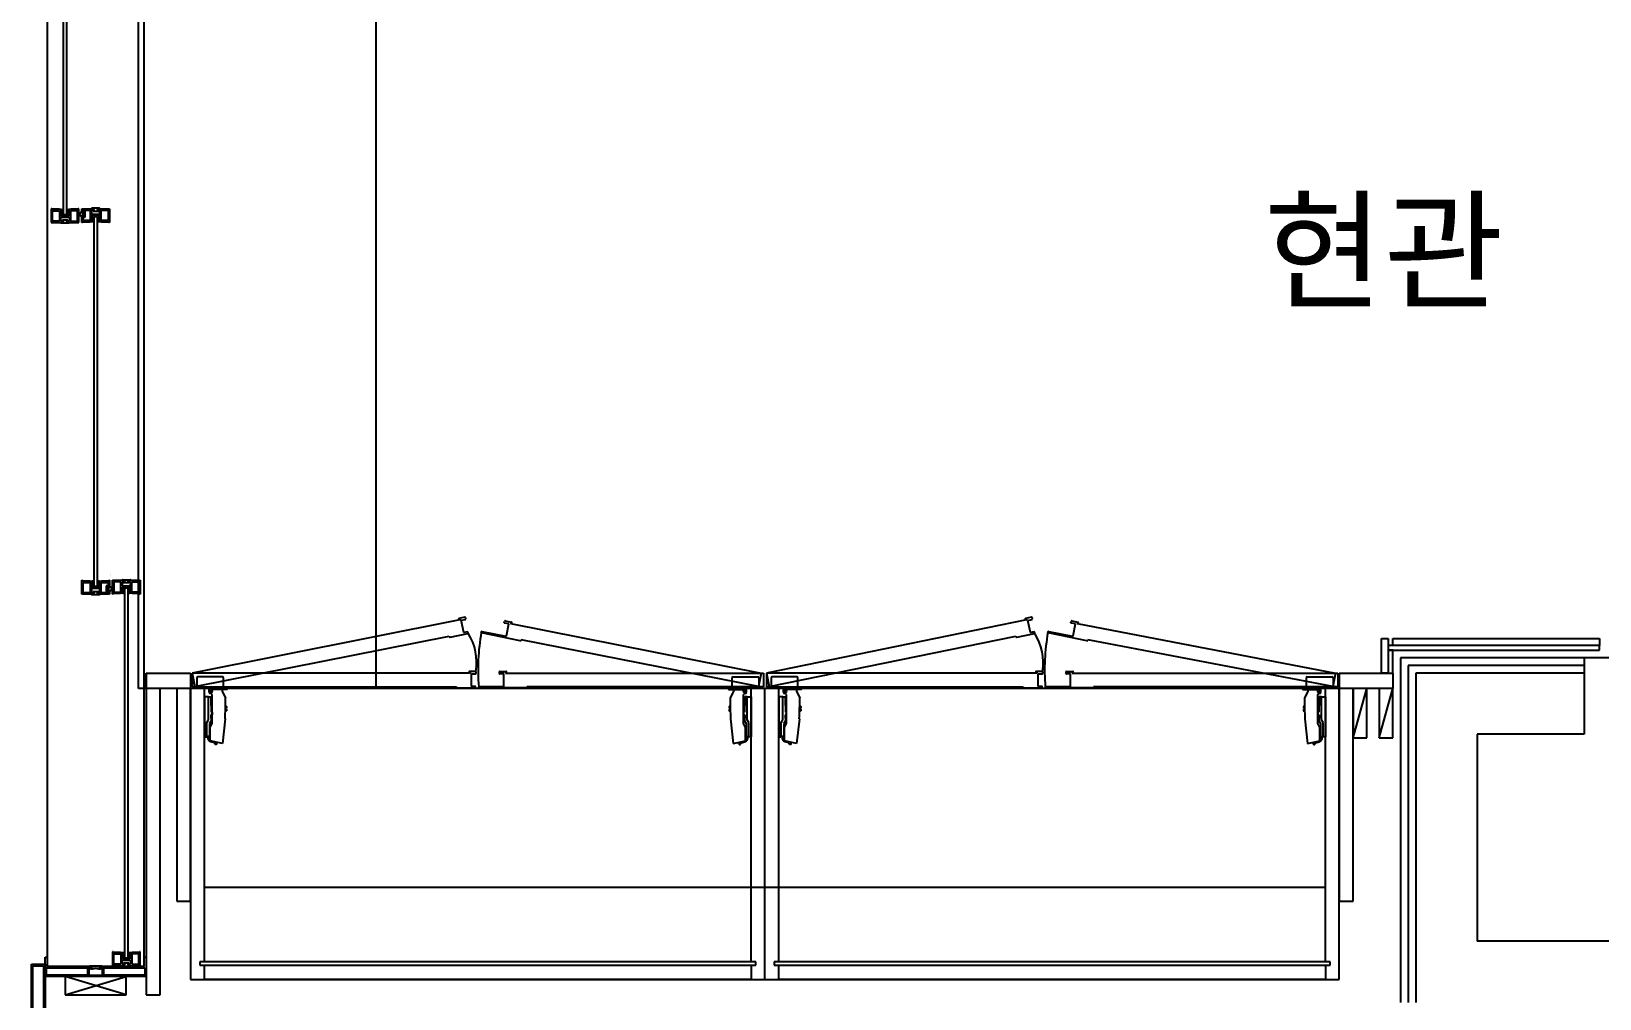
# Model space of a CAD drawing. Header units: millimetres. Extents: x -33000 to 294000, y 0 to 42408.
# Drawn here: x 55798 to 57846, y 15800 to 17062 of the extents above; entities that cross this region are included whole.
import ezdxf
from ezdxf.enums import TextEntityAlignment as Align

# ---------------------------------------------------------------- set-up
doc = ezdxf.new("R2010")
doc.units = ezdxf.units.MM
doc.header["$LTSCALE"] = 50
doc.layers.add('arch', color=8, linetype='Continuous')
doc.layers.add('실명', color=9, linetype='Continuous')
doc.styles.add('FORTELINE', font='malgun.ttf')

msp = doc.modelspace()

# ---------------------------------------------------------------- linework, layer by layer
at = {"layer": 'arch'}
for p, q in [((55938.2, 16204.6), (55938.2, 17404.6)), ((56248.2, 17404.6), (56248.2, 16204.6)), ((56357.9, 16294), (56008.2, 16224.6)), ((56364.4, 16297.4), (56356.6, 16295.8)), ((56356.8, 16294.8), (56357.7, 16295)), ((56357.7, 16295), (56357.9, 16294)), ((56359.6, 16293.4), (56365, 16294.5)), ((56362.8, 16277.7), (56359.6, 16293.4)), ((56365.4, 16295.1), (56365, 16297)), ((56415.8, 16290.4), (56416.2, 16292.3)), ((56421.6, 16288.7), (56416.2, 16289.8)), ((56416.8, 16292.7), (56425.2, 16291.1)), ((56418.5, 16273), (56421.6, 16288.7)), ((56424, 16290.3), (56423.8, 16289.3)), ((56423.8, 16289.3), (56751.2, 16224.6)), ((56425, 16290.1), (56424, 16290.3)), ((57097.9, 16294), (56758.2, 16224.6)), ((57104.4, 16297.4), (57096.5, 16295.8)), ((57096.7, 16294.8), (57097.7, 16295)), ((57097.7, 16295), (57097.9, 16294)), ((57099.6, 16293.3), (57105, 16294.4)), ((57102.8, 16277.7), (57099.6, 16293.3)), ((57105.4, 16295), (57105, 16297)), ((57155.8, 16290.3), (57156.2, 16292.3)), ((57161.6, 16288.7), (57156.2, 16289.7)), ((57156.8, 16292.7), (57165.1, 16291)), ((57158.5, 16273), (57161.6, 16288.7)), ((57163.9, 16290.2), (57163.8, 16289.3)), ((57163.8, 16289.3), (57501.2, 16224.6)), ((57164.9, 16290), (57163.9, 16290.2)), ((56011.8, 16207), (56343.9, 16272.8)), ((56343.9, 16272.8), (56344, 16272.3)), ((56345.2, 16271.5), (56368.2, 16276.3)), ((56367.8, 16278.2), (56363.4, 16277.3)), ((56368.6, 16276.9), (56368.4, 16277.8)), ((56385.7, 16277.5), (56385.9, 16278.5)), ((56436.6, 16266.8), (56386.1, 16276.9)), ((56386.5, 16278.9), (56417.9, 16272.6)), ((56437.9, 16268.1), (56437.8, 16267.6)), ((56747.7, 16207), (56437.9, 16268.1)), ((56761.8, 16207), (57083.9, 16272.8)), ((57083.9, 16272.8), (57084, 16272.3)), ((57085.2, 16271.5), (57108.2, 16276.2)), ((57107.8, 16278.2), (57103.4, 16277.3)), ((57108.6, 16276.8), (57108.4, 16277.8)), ((57125.7, 16277.5), (57125.9, 16278.5)), ((57176.6, 16266.8), (57126.1, 16276.9)), ((57126.5, 16278.9), (57157.9, 16272.6)), ((57177.9, 16268.1), (57177.8, 16267.6)), ((57497.7, 16207), (57177.9, 16268.1)), ((57561.2, 16224.6), (57561.2, 16269.6)), ((57561.2, 16269.6), (57570.2, 16269.6)), ((57570.2, 16269.6), (57570.2, 16224.6)), ((57576.2, 16260.6), (57576.2, 16269.6)), ((57576.2, 16269.6), (57846.2, 16269.6)), ((57846.2, 16269.6), (57846.2, 16260.6)), ((57846.2, 16260.6), (57570.2, 16260.6)), ((57570.2, 16260.6), (57570.2, 16254.6)), ((57576.2, 16254.6), (57570.2, 16254.6)), ((57570.2, 16254.6), (57570.2, 16224.6)), ((57570.2, 16254.6), (57846.2, 16254.6)), ((57846.2, 16260.6), (57576.2, 16260.6)), ((57576.2, 16224.6), (57576.2, 16254.6)), ((57586.2, 16244.6), (57586.2, 15794.6)), ((57826.2, 16244.6), (57586.2, 16244.6)), ((57826.2, 16244.6), (57826.2, 16144.6)), ((57936.2, 16244.6), (57826.2, 16244.6)), ((57846.2, 16254.6), (57846.2, 16260.6)), ((55948.2, 16204.6), (55948.2, 16224.6)), ((55948.2, 16224.6), (56006.2, 16224.6)), ((55948.2, 16224.6), (55948.2, 15804.6)), ((56006.2, 16224.6), (56006.2, 16204.6)), ((56371.4, 16224.6), (56008.2, 16224.6)), ((56008.2, 16224.6), (56008.2, 16206.6)), ((56008.2, 16224.6), (56011.8, 16207)), ((56378.4, 16226.6), (56370.4, 16226.6)), ((56370.4, 16225.6), (56371.4, 16225.6)), ((56371.4, 16225.6), (56371.4, 16224.6)), ((56372.9, 16207.6), (56372.9, 16223.6)), ((56372.9, 16223.6), (56378.4, 16223.6)), ((56378.9, 16224.1), (56378.9, 16226.1)), ((56409.4, 16224.1), (56409.4, 16226.1)), ((56409.9, 16226.6), (56418.4, 16226.6)), ((56415.4, 16223.6), (56409.9, 16223.6)), ((56415.4, 16207.6), (56415.4, 16223.6)), ((56418.4, 16225.6), (56417.4, 16225.6)), ((56417.4, 16225.6), (56417.4, 16224.6)), ((56417.4, 16224.6), (56754.2, 16224.6)), ((56751.2, 16224.6), (56747.7, 16207)), ((56754.2, 16224.6), (56754.2, 16206.6)), ((57111.4, 16224.6), (56758.2, 16224.6)), ((56758.2, 16224.6), (56758.2, 16206.6)), ((56758.2, 16224.6), (56761.8, 16207)), ((57118.4, 16226.6), (57110.4, 16226.6)), ((57110.4, 16225.6), (57111.4, 16225.6)), ((57111.4, 16225.6), (57111.4, 16224.6)), ((57112.9, 16207.6), (57112.9, 16223.6)), ((57112.9, 16223.6), (57118.4, 16223.6)), ((57118.9, 16224.1), (57118.9, 16226.1)), ((57149.4, 16224.1), (57149.4, 16226.1)), ((57149.9, 16226.6), (57158.4, 16226.6)), ((57155.4, 16223.6), (57149.9, 16223.6)), ((57155.4, 16207.6), (57155.4, 16223.6)), ((57158.4, 16225.6), (57157.4, 16225.6)), ((57157.4, 16225.6), (57157.4, 16224.6)), ((57157.4, 16224.6), (57504.2, 16224.6)), ((57501.2, 16224.6), (57497.7, 16207)), ((57504.2, 16224.6), (57504.2, 16206.6)), ((57506.2, 16224.6), (57576.2, 16224.6)), ((57506.2, 16224.6), (57506.2, 15926.6)), ((57570.2, 16224.6), (57561.2, 16224.6)), ((57570.2, 16224.6), (57576.2, 16224.6)), ((57576.2, 16224.6), (57576.2, 16204.6)), ((57826.2, 16234.6), (57596.2, 16234.6)), ((57596.2, 16234.6), (57596.2, 15794.6)), ((57826.2, 16224.6), (57606.2, 16224.6)), ((57606.2, 16224.6), (57606.2, 15794.6)), ((56248.2, 16204.6), (55938.2, 16204.6)), ((56006.2, 16204.6), (55948.2, 16204.6)), ((55966.2, 15804.6), (55966.2, 16204.6)), ((55988.2, 16204.6), (55988.2, 15926.6)), ((56006.2, 16204.6), (55988.2, 16204.6)), ((56006.2, 15926.6), (56006.2, 16204.6)), ((56006.2, 16204.6), (56006.2, 15824.6)), ((56756.2, 16204.6), (56006.2, 16204.6)), ((56008.2, 16206.6), (56353.4, 16206.6)), ((56024.2, 15847.6), (56024.2, 16204.6)), ((56353.4, 16206.6), (56353.4, 16206.1)), ((56354.4, 16205.1), (56377.9, 16205.1)), ((56377.9, 16207.1), (56373.4, 16207.1)), ((56378.4, 16205.6), (56378.4, 16206.6)), ((56382.4, 16205.6), (56382.4, 16206.6)), ((56382.9, 16207.1), (56414.9, 16207.1)), ((56444.4, 16205.1), (56382.9, 16205.1)), ((56445.4, 16206.6), (56445.4, 16206.1)), ((56754.2, 16206.6), (56445.4, 16206.6)), ((56738.2, 15847.6), (56738.2, 16204.6)), ((57506.2, 16204.6), (56756.2, 16204.6)), ((56756.2, 15824.6), (56756.2, 16204.6)), ((56756.2, 15824.6), (56756.2, 16204.6)), ((56758.2, 16206.6), (57093.4, 16206.6)), ((56774.2, 15847.6), (56774.2, 16204.6)), ((57093.4, 16206.6), (57093.4, 16206.1)), ((57094.4, 16205.1), (57117.9, 16205.1)), ((57117.9, 16207.1), (57113.4, 16207.1)), ((57118.4, 16205.6), (57118.4, 16206.6)), ((57122.4, 16205.6), (57122.4, 16206.6)), ((57122.9, 16207.1), (57154.9, 16207.1)), ((57184.4, 16205.1), (57122.9, 16205.1)), ((57185.4, 16206.6), (57185.4, 16206.1)), ((57504.2, 16206.6), (57185.4, 16206.6)), ((57488.2, 15847.6), (57488.2, 16204.6)), ((57576.2, 16204.6), (57506.2, 16204.6)), ((57506.2, 15824.6), (57506.2, 16204.6)), ((57524.2, 16204.6), (57506.2, 16204.6)), ((57542.4, 16204.6), (57524.2, 16204.6)), ((57524.2, 16204.6), (57524.2, 16139.9)), ((57524.2, 16139.9), (57542.4, 16204.6)), ((57524.2, 15926.6), (57524.2, 16204.6)), ((57542.4, 16139.9), (57542.4, 16204.6)), ((57576.2, 16204.6), (57556.2, 16204.6)), ((57576.2, 16204.6), (57558.1, 16204.6)), ((57558.1, 16204.6), (57558.1, 16139.9)), ((57558.1, 16139.9), (57576.2, 16204.6)), ((57576.2, 16139.9), (57576.2, 16204.6)), ((57524.2, 16139.9), (57542.4, 16139.9)), ((57558.1, 16139.9), (57576.2, 16139.9)), ((57686.2, 16144.6), (57686.2, 15874.6)), ((57826.2, 16144.6), (57686.2, 16144.6)), ((57488.2, 15944.6), (56024.2, 15944.6)), ((55988.2, 15926.6), (56006.2, 15926.6)), ((57506.2, 15926.6), (57524.2, 15926.6)), ((61286.2, 15874.6), (57686.2, 15874.6)), ((56744.2, 15847.6), (56018.2, 15847.6)), ((56018.2, 15847.6), (56018.2, 15843.1)), ((56018.2, 15843.1), (56744.2, 15843.1)), ((56024.2, 15824.6), (56024.2, 15843.1)), ((56738.2, 15843.1), (56738.2, 15824.6)), ((56744.2, 15843.1), (56744.2, 15847.6)), ((57494.2, 15847.6), (56768.2, 15847.6)), ((56768.2, 15847.6), (56768.2, 15843.1)), ((56768.2, 15843.1), (57494.2, 15843.1)), ((56774.2, 15824.6), (56774.2, 15843.1)), ((57488.2, 15843.1), (57488.2, 15824.6)), ((57494.2, 15843.1), (57494.2, 15847.6)), ((56006.2, 15824.6), (56024.2, 15824.6)), ((56006.2, 15824.6), (56756.2, 15824.6)), ((56738.2, 15824.6), (56024.2, 15824.6)), ((56738.2, 15824.6), (56774.2, 15824.6)), ((56738.2, 15824.6), (56774.2, 15824.6)), ((56756.2, 15824.6), (57506.2, 15824.6)), ((57488.2, 15824.6), (56774.2, 15824.6)), ((57488.2, 15824.6), (57506.2, 15824.6)), ((55948.2, 15804.6), (55966.2, 15804.6))]:
    msp.add_line(p, q, dxfattribs=at)
at = {"layer": 'arch', "linetype": 'Continuous'}
for p, q in [((55819.2, 15841.6), (55819.2, 17367.6)), ((55945.2, 17367.6), (55945.2, 15841.6)), ((55839.7, 17354.2), (55839.7, 16823)), ((55844.7, 16823), (55844.7, 17354.2)), ((55825, 16830.6), (55824.2, 16830.6)), ((55824.2, 16830.6), (55824.2, 16812.6)), ((55825, 16830), (55825, 16830.6)), ((55834.5, 16830), (55825, 16830)), ((55825.8, 16814.4), (55825.8, 16827.9)), ((55825.8, 16827.9), (55835, 16827.9)), ((55835, 16814.4), (55825.8, 16814.4)), ((55834.5, 16829.5), (55834.5, 16830)), ((55837.2, 16829.5), (55834.5, 16829.5)), ((55835, 16827.9), (55835, 16814.4)), ((55836.6, 16814.8), (55836.6, 16819.7)), ((55836.6, 16819.7), (55847.8, 16819.7)), ((55839.7, 16814.8), (55836.6, 16814.8)), ((55837.2, 16821.5), (55837.2, 16829.5)), ((55847.2, 16821.5), (55837.2, 16821.5)), ((55839.7, 16829.3), (55837.7, 16829.3)), ((55837.7, 16829.3), (55837.7, 16821.5)), ((55837.7, 16821.5), (55846.7, 16821.5)), ((55845.7, 16815.7), (55838.7, 16815.7)), ((55838.7, 16815.7), (55838.7, 16814.9)), ((55838.7, 16814.9), (55839.6, 16814.9)), ((55839.7, 16823), (55839.7, 16829.3)), ((55839.7, 16823), (55844.7, 16823)), ((55839.7, 16813.6), (55839.7, 16814.8)), ((55839.9, 16814.6), (55839.9, 16813.8)), ((55844.5, 16813.8), (55844.5, 16814.6)), ((55846.7, 16829.3), (55844.7, 16829.3)), ((55844.7, 16829.3), (55844.7, 16823)), ((55847.8, 16814.8), (55844.7, 16814.8)), ((55844.7, 16814.8), (55844.7, 16813.6)), ((55844.8, 16814.9), (55845.7, 16814.9)), ((55845.7, 16814.9), (55845.7, 16815.7)), ((55846.7, 16821.5), (55846.7, 16829.3)), ((55849.9, 16829.5), (55847.2, 16829.5)), ((55847.2, 16829.5), (55847.2, 16821.5)), ((55847.8, 16819.7), (55847.8, 16814.8)), ((55858.6, 16827.9), (55849.4, 16827.9)), ((55849.4, 16827.9), (55849.4, 16814.4)), ((55849.4, 16814.4), (55858.6, 16814.4)), ((55859.4, 16830), (55849.9, 16830)), ((55849.9, 16830), (55849.9, 16829.5)), ((55858.6, 16814.4), (55858.6, 16827.9)), ((55860.2, 16830.6), (55859.4, 16830.6)), ((55859.4, 16830.6), (55859.4, 16830)), ((55860.2, 16812.6), (55860.2, 16830.6)), ((55863.7, 16826.2), (55864.1, 16826.2)), ((55864.1, 16821.2), (55863.7, 16821.2)), ((55864.1, 16826.2), (55864.1, 16825)), ((55864.1, 16825), (55865.5, 16825)), ((55865.5, 16822.4), (55864.1, 16822.4)), ((55864.1, 16822.4), (55864.1, 16821.2)), ((55864.2, 16825.2), (55864.2, 16830.6)), ((55864.2, 16830.6), (55876.7, 16830.6)), ((55865.4, 16825.2), (55864.2, 16825.2)), ((55864.2, 16812.6), (55864.2, 16822.2)), ((55864.2, 16822.2), (55865.4, 16822.2)), ((55867.4, 16828.8), (55865.4, 16828.8)), ((55865.4, 16828.8), (55865.4, 16825.2)), ((55865.4, 16822.2), (55865.4, 16820.7)), ((55865.4, 16820.7), (55867.4, 16820.7)), ((55865.5, 16825), (55865.5, 16825.9)), ((55865.5, 16821.5), (55865.5, 16822.4)), ((55865.8, 16826.2), (55866.2, 16826.2)), ((55866.2, 16821.2), (55865.8, 16821.2)), ((55865.8, 16815.3), (55865.8, 16819.7)), ((55865.8, 16819.7), (55868.4, 16819.7)), ((55875, 16815.3), (55865.8, 16815.3)), ((55866.5, 16825.9), (55866.5, 16821.5)), ((55867.4, 16820.7), (55867.4, 16828.8)), ((55868.4, 16828.8), (55875, 16828.8)), ((55868.4, 16819.7), (55868.4, 16828.8)), ((55875, 16828.8), (55875, 16815.3)), ((55879.7, 16828.4), (55876.6, 16828.4)), ((55876.6, 16828.4), (55876.6, 16823.5)), ((55876.6, 16823.5), (55887.8, 16823.5)), ((55887.2, 16831.2), (55877.2, 16831.2)), ((55887.2, 16821.7), (55877.2, 16821.7)), ((55877.2, 16821.7), (55877.2, 16813.7)), ((55877.7, 16829.7), (55879.6, 16829.7)), ((55877.7, 16829.6), (55879.7, 16829.6)), ((55886.7, 16821.7), (55877.7, 16821.7)), ((55877.7, 16821.7), (55877.7, 16813.9)), ((55879.6, 16828.3), (55878.7, 16828.3)), ((55878.7, 16828.3), (55878.7, 16827.5)), ((55878.7, 16827.5), (55885.7, 16827.5)), ((55879.7, 16829.6), (55879.7, 16828.4)), ((55879.7, 16813.9), (55879.7, 16820.2)), ((55879.7, 16820.2), (55879.7, 16338)), ((55884.7, 16820.2), (55879.7, 16820.2)), ((55879.9, 16829.4), (55879.9, 16828.6)), ((55884.5, 16828.6), (55884.5, 16829.4)), ((55884.7, 16828.4), (55884.7, 16829.6)), ((55884.7, 16829.6), (55886.7, 16829.6)), ((55887.8, 16828.4), (55884.7, 16828.4)), ((55884.7, 16820.2), (55884.7, 16813.9)), ((55884.7, 16338), (55884.7, 16820.2)), ((55884.8, 16829.7), (55886.7, 16829.7)), ((55885.7, 16828.3), (55884.8, 16828.3)), ((55885.7, 16827.5), (55885.7, 16828.3)), ((55886.7, 16813.9), (55886.7, 16821.7)), ((55887.2, 16813.7), (55887.2, 16821.7)), ((55887.7, 16830.6), (55900.2, 16830.6)), ((55887.8, 16823.5), (55887.8, 16828.4)), ((55889.4, 16828.8), (55898.6, 16828.8)), ((55889.4, 16815.3), (55889.4, 16828.8)), ((55898.6, 16815.3), (55889.4, 16815.3)), ((55898.6, 16828.8), (55898.6, 16815.3)), ((55900.2, 16830.6), (55900.2, 16812.6)), ((55824.2, 16812.6), (55836.7, 16812.6)), ((55837.2, 16812), (55847.2, 16812)), ((55837.7, 16813.6), (55839.7, 16813.6)), ((55839.6, 16813.5), (55837.7, 16813.5)), ((55844.7, 16813.6), (55846.7, 16813.6)), ((55846.7, 16813.5), (55844.8, 16813.5)), ((55847.7, 16812.6), (55860.2, 16812.6)), ((55865, 16812.6), (55864.2, 16812.6)), ((55874.5, 16813.2), (55865, 16813.2)), ((55865, 16813.2), (55865, 16812.6)), ((55877.2, 16813.7), (55874.5, 16813.7)), ((55874.5, 16813.7), (55874.5, 16813.2)), ((55877.7, 16813.9), (55879.7, 16813.9)), ((55884.7, 16813.9), (55886.7, 16813.9)), ((55889.9, 16813.7), (55887.2, 16813.7)), ((55889.9, 16813.2), (55889.9, 16813.7)), ((55899.4, 16813.2), (55889.9, 16813.2)), ((55899.4, 16812.6), (55899.4, 16813.2)), ((55900.2, 16812.6), (55899.4, 16812.6)), ((55864.2, 16327.6), (55864.2, 16345.6)), ((55864.2, 16345.6), (55865, 16345.6)), ((55865, 16345.6), (55865, 16345)), ((55865, 16345), (55874.5, 16345)), ((55874.5, 16345), (55874.5, 16344.5)), ((55874.5, 16344.5), (55877.2, 16344.5)), ((55877.2, 16344.5), (55877.2, 16336.5)), ((55879.7, 16344.3), (55877.7, 16344.3)), ((55877.7, 16344.3), (55877.7, 16336.5)), ((55879.7, 16338), (55879.7, 16344.3)), ((55886.7, 16344.3), (55884.7, 16344.3)), ((55884.7, 16344.3), (55884.7, 16338)), ((55886.7, 16336.5), (55886.7, 16344.3)), ((55887.2, 16344.5), (55889.9, 16344.5)), ((55887.2, 16336.5), (55887.2, 16344.5)), ((55889.9, 16344.5), (55889.9, 16345)), ((55889.9, 16345), (55899.4, 16345)), ((55899.4, 16345), (55899.4, 16345.6)), ((55899.4, 16345.6), (55900.2, 16345.6)), ((55900.2, 16345.6), (55900.2, 16336)), ((55901.4, 16354.3), (55901.6, 16354.7)), ((55901.4, 16352.5), (55901.6, 16352.2)), ((55904.2, 16327.6), (55904.2, 16345.6)), ((55904.2, 16345.6), (55916.7, 16345.6)), ((55915, 16343.8), (55905.8, 16343.8)), ((55905.8, 16343.8), (55905.8, 16330.3)), ((55915, 16330.3), (55915, 16343.8)), ((55919.7, 16343.4), (55916.6, 16343.4)), ((55916.6, 16343.4), (55916.6, 16338.5)), ((55917.2, 16346.2), (55927.2, 16346.2)), ((55919.6, 16344.7), (55917.7, 16344.7)), ((55917.7, 16344.6), (55919.7, 16344.6)), ((55918.7, 16342.5), (55918.7, 16343.3)), ((55918.7, 16343.3), (55919.6, 16343.3)), ((55919.7, 16344.6), (55919.7, 16343.4)), ((55919.9, 16343.6), (55919.9, 16344.4)), ((55924.5, 16344.4), (55924.5, 16343.6)), ((55924.7, 16343.4), (55924.7, 16344.6)), ((55924.7, 16344.6), (55926.7, 16344.6)), ((55927.8, 16343.4), (55924.7, 16343.4)), ((55926.7, 16344.7), (55924.8, 16344.7)), ((55924.8, 16343.3), (55925.7, 16343.3)), ((55925.7, 16343.3), (55925.7, 16342.5)), ((55927.7, 16345.6), (55940.2, 16345.6)), ((55927.8, 16338.5), (55927.8, 16343.4)), ((55929.4, 16343.8), (55938.6, 16343.8)), ((55929.4, 16330.3), (55929.4, 16343.8)), ((55938.6, 16343.8), (55938.6, 16330.3)), ((55940.2, 16345.6), (55940.2, 16327.6)), ((55876.7, 16327.6), (55864.2, 16327.6)), ((55865.8, 16329.4), (55865.8, 16342.9)), ((55865.8, 16342.9), (55875, 16342.9)), ((55875, 16329.4), (55865.8, 16329.4)), ((55875, 16342.9), (55875, 16329.4)), ((55887.8, 16334.7), (55876.6, 16334.7)), ((55876.6, 16334.7), (55876.6, 16329.8)), ((55876.6, 16329.8), (55879.7, 16329.8)), ((55877.2, 16336.5), (55887.2, 16336.5)), ((55877.2, 16327), (55887.2, 16327)), ((55877.7, 16336.5), (55886.7, 16336.5)), ((55879.7, 16328.6), (55877.7, 16328.6)), ((55879.6, 16328.5), (55877.7, 16328.5)), ((55885.7, 16330.7), (55878.7, 16330.7)), ((55878.7, 16330.7), (55878.7, 16329.9)), ((55878.7, 16329.9), (55879.6, 16329.9)), ((55879.7, 16338), (55884.7, 16338)), ((55879.7, 16329.8), (55879.7, 16328.6)), ((55879.9, 16329.6), (55879.9, 16328.8)), ((55884.5, 16328.8), (55884.5, 16329.6)), ((55884.7, 16328.6), (55884.7, 16329.8)), ((55884.7, 16329.8), (55887.8, 16329.8)), ((55886.7, 16328.6), (55884.7, 16328.6)), ((55884.8, 16329.9), (55885.7, 16329.9)), ((55886.7, 16328.5), (55884.8, 16328.5)), ((55885.7, 16329.9), (55885.7, 16330.7)), ((55900.2, 16327.6), (55887.7, 16327.6)), ((55887.8, 16329.8), (55887.8, 16334.7)), ((55889.4, 16329.4), (55889.4, 16342.9)), ((55889.4, 16342.9), (55898.6, 16342.9)), ((55896, 16329.4), (55889.4, 16329.4)), ((55898.6, 16338.5), (55896, 16338.5)), ((55896, 16338.5), (55896, 16329.4)), ((55899, 16337.5), (55897, 16337.5)), ((55897, 16337.5), (55897, 16329.4)), ((55897, 16329.4), (55899, 16329.4)), ((55897.9, 16332.3), (55897.9, 16336.7)), ((55898.2, 16337), (55898.6, 16337)), ((55898.6, 16332), (55898.2, 16332)), ((55898.6, 16342.9), (55898.6, 16338.5)), ((55898.9, 16336.7), (55898.9, 16335.8)), ((55898.9, 16335.8), (55900.3, 16335.8)), ((55900.3, 16333.2), (55898.9, 16333.2)), ((55898.9, 16333.2), (55898.9, 16332.3)), ((55899, 16336), (55899, 16337.5)), ((55900.2, 16336), (55899, 16336)), ((55899, 16329.4), (55899, 16333)), ((55899, 16333), (55900.2, 16333)), ((55900.2, 16333), (55900.2, 16327.6)), ((55900.3, 16335.8), (55900.3, 16337)), ((55900.3, 16337), (55900.7, 16337)), ((55900.3, 16332), (55900.3, 16333.2)), ((55900.7, 16332), (55900.3, 16332)), ((55905, 16327.6), (55904.2, 16327.6)), ((55914.5, 16328.2), (55905, 16328.2)), ((55905, 16328.2), (55905, 16327.6)), ((55905.8, 16330.3), (55915, 16330.3)), ((55917.2, 16328.7), (55914.5, 16328.7)), ((55914.5, 16328.7), (55914.5, 16328.2)), ((55916.6, 16338.5), (55927.8, 16338.5)), ((55927.2, 16336.7), (55917.2, 16336.7)), ((55917.2, 16336.7), (55917.2, 16328.7)), ((55926.7, 16336.7), (55917.7, 16336.7)), ((55917.7, 16336.7), (55917.7, 16328.9)), ((55917.7, 16328.9), (55919.7, 16328.9)), ((55925.7, 16342.5), (55918.7, 16342.5)), ((55919.7, 16328.9), (55919.7, 16335.2)), ((55919.7, 16335.2), (55919.7, 15853)), ((55924.7, 16335.2), (55919.7, 16335.2)), ((55924.7, 16335.2), (55924.7, 16328.9)), ((55924.7, 15853), (55924.7, 16335.2)), ((55924.7, 16328.9), (55926.7, 16328.9)), ((55926.7, 16328.9), (55926.7, 16336.7)), ((55927.2, 16328.7), (55927.2, 16336.7)), ((55929.9, 16328.7), (55927.2, 16328.7)), ((55938.6, 16330.3), (55929.4, 16330.3)), ((55929.9, 16328.2), (55929.9, 16328.7)), ((55939.4, 16328.2), (55929.9, 16328.2)), ((55939.4, 16327.6), (55939.4, 16328.2)), ((55940.2, 16327.6), (55939.4, 16327.6)), ((55816.2, 15828.6), (55816.2, 15853.6)), ((55816.2, 15853.6), (55819, 15853.6)), ((55819, 15853.6), (55819, 15841.6)), ((55905, 15860.6), (55904.2, 15860.6)), ((55904.2, 15860.6), (55904.2, 15842.6)), ((55905, 15860), (55905, 15860.6)), ((55914.5, 15860), (55905, 15860)), ((55905.8, 15844.4), (55905.8, 15857.9)), ((55905.8, 15857.9), (55915, 15857.9)), ((55914.5, 15859.5), (55914.5, 15860)), ((55917.2, 15859.5), (55914.5, 15859.5)), ((55915, 15857.9), (55915, 15844.4)), ((55917.2, 15851.5), (55917.2, 15859.5)), ((55919.7, 15859.3), (55917.7, 15859.3)), ((55917.7, 15859.3), (55917.7, 15851.5)), ((55919.7, 15853), (55919.7, 15859.3)), ((55919.7, 15853), (55924.7, 15853)), ((55926.7, 15859.3), (55924.7, 15859.3)), ((55924.7, 15859.3), (55924.7, 15853)), ((55926.7, 15851.5), (55926.7, 15859.3)), ((55929.9, 15859.5), (55927.2, 15859.5)), ((55927.2, 15859.5), (55927.2, 15851.5)), ((55938.6, 15857.9), (55929.4, 15857.9)), ((55929.4, 15857.9), (55929.4, 15844.4)), ((55939.4, 15860), (55929.9, 15860)), ((55929.9, 15860), (55929.9, 15859.5)), ((55938.6, 15844.4), (55938.6, 15857.9)), ((55940.2, 15860.6), (55939.4, 15860.6)), ((55939.4, 15860.6), (55939.4, 15860)), ((55940.2, 15842.6), (55940.2, 15860.6)), ((55945.4, 15841.6), (55945.4, 15853.6)), ((55945.4, 15853.6), (55948.2, 15853.6)), ((55948.2, 15853.6), (55948.2, 15828.6)), ((55798.2, 15844.6), (55816.2, 15844.6)), ((55798.2, 15784.6), (55798.2, 15844.6)), ((55800.2, 15842.6), (55814.2, 15842.6)), ((55800.2, 15786.6), (55800.2, 15842.6)), ((55814.2, 15842.6), (55814.2, 15786.6)), ((55816.2, 15844.6), (55816.2, 15784.6)), ((55817.8, 15830.2), (55817.8, 15840)), ((55817.8, 15840), (55871.6, 15840)), ((55819, 15841.6), (55872.9, 15841.6)), ((55945.2, 15841.6), (55819.2, 15841.6)), ((55871.6, 15840), (55871.6, 15830.2)), ((55876.2, 15839.4), (55873.2, 15839.4)), ((55873.2, 15839.4), (55873.2, 15830.2)), ((55873.9, 15840.6), (55876.2, 15840.6)), ((55874.4, 15841.8), (55874, 15841.4)), ((55874.3, 15840.7), (55876.2, 15840.7)), ((55889.7, 15841.9), (55874.7, 15841.9)), ((55875.3, 15839), (55875.8, 15838.4)), ((55876.2, 15839.3), (55875.4, 15839.3)), ((55876, 15838.3), (55878, 15838.3)), ((55876.2, 15840.6), (55876.2, 15839.4)), ((55876.5, 15840.4), (55876.5, 15839.6)), ((55886.4, 15838.3), (55888.4, 15838.3)), ((55887.9, 15839.6), (55887.9, 15840.4)), ((55888.2, 15840.7), (55890.1, 15840.7)), ((55888.2, 15839.4), (55888.2, 15840.6)), ((55888.2, 15840.6), (55890.5, 15840.6)), ((55891.2, 15839.4), (55888.2, 15839.4)), ((55889, 15839.3), (55888.2, 15839.3)), ((55888.6, 15838.4), (55889.1, 15839)), ((55890.4, 15841.4), (55890, 15841.8)), ((55891.2, 15830.2), (55891.2, 15839.4)), ((55891.5, 15841.6), (55945.4, 15841.6)), ((55892.8, 15830.2), (55892.8, 15840)), ((55892.8, 15840), (55946.6, 15840)), ((55904.2, 15842.6), (55916.7, 15842.6)), ((55915, 15844.4), (55905.8, 15844.4)), ((55916.6, 15844.8), (55916.6, 15849.7)), ((55916.6, 15849.7), (55927.8, 15849.7)), ((55919.7, 15844.8), (55916.6, 15844.8)), ((55927.2, 15851.5), (55917.2, 15851.5)), ((55917.2, 15842), (55927.2, 15842)), ((55917.7, 15851.5), (55926.7, 15851.5)), ((55917.7, 15843.6), (55919.7, 15843.6)), ((55919.6, 15843.5), (55917.7, 15843.5)), ((55925.7, 15845.7), (55918.7, 15845.7)), ((55918.7, 15845.7), (55918.7, 15844.9)), ((55918.7, 15844.9), (55919.6, 15844.9)), ((55919.7, 15843.6), (55919.7, 15844.8)), ((55919.9, 15844.6), (55919.9, 15843.8)), ((55924.5, 15843.8), (55924.5, 15844.6)), ((55927.8, 15844.8), (55924.7, 15844.8)), ((55924.7, 15844.8), (55924.7, 15843.6)), ((55924.7, 15843.6), (55926.7, 15843.6)), ((55924.8, 15844.9), (55925.7, 15844.9)), ((55926.7, 15843.5), (55924.8, 15843.5)), ((55925.7, 15844.9), (55925.7, 15845.7)), ((55927.7, 15842.6), (55940.2, 15842.6)), ((55927.8, 15849.7), (55927.8, 15844.8)), ((55929.4, 15844.4), (55938.6, 15844.4)), ((55946.6, 15840), (55946.6, 15830.2)), ((55948.2, 15828.6), (55816.2, 15828.6)), ((55871.6, 15830.2), (55817.8, 15830.2)), ((55922.2, 15828.6), (55842.2, 15828.6)), ((55842.2, 15828.6), (55842.2, 15804.6)), ((55842.2, 15804.6), (55922.2, 15828.6)), ((55922.2, 15804.6), (55842.2, 15828.6)), ((55873.2, 15830.2), (55891.2, 15830.2)), ((55946.6, 15830.2), (55892.8, 15830.2)), ((55922.2, 15804.6), (55922.2, 15828.6)), ((55842.2, 15804.6), (55922.2, 15804.6))]:
    msp.add_line(p, q, dxfattribs=at)
at = {"layer": 'arch', "linetype": 'Continuous', "ltscale": 50}
for p, q in [((56014.2, 16218.2), (56014.2, 16206.6)), ((56014.2, 16206.6), (56049.2, 16206.6)), ((56048, 16219.4), (56015.4, 16219.4)), ((56030.4, 16199.5), (56030.4, 16202.9)), ((56031.4, 16206.6), (56054.2, 16206.6)), ((56031.4, 16203.9), (56031.4, 16206.6)), ((56053.6, 16203.3), (56032, 16203.3)), ((56047.4, 16203.3), (56047.4, 16200.9)), ((56047.4, 16200.9), (56051.7, 16191.7)), ((56049.2, 16206.6), (56049.2, 16218.2)), ((56054.2, 16206.6), (56054.2, 16203.9)), ((56731, 16206.6), (56708.2, 16206.6)), ((56708.2, 16206.6), (56708.2, 16203.9)), ((56708.8, 16203.3), (56730.4, 16203.3)), ((56715, 16200.9), (56710.7, 16191.7)), ((56713.2, 16206.6), (56713.2, 16218.2)), ((56748.2, 16206.6), (56713.2, 16206.6)), ((56714.4, 16219.4), (56747, 16219.4)), ((56715, 16203.3), (56715, 16200.9)), ((56731, 16203.9), (56731, 16206.6)), ((56732.1, 16199.5), (56732.1, 16202.9)), ((56748.2, 16218.2), (56748.2, 16206.6)), ((56764.2, 16218.2), (56764.2, 16206.6)), ((56764.2, 16206.6), (56799.2, 16206.6)), ((56798, 16219.4), (56765.4, 16219.4)), ((56780.3, 16199.4), (56780.3, 16202.8)), ((56781.4, 16206.6), (56804.2, 16206.6)), ((56781.4, 16203.9), (56781.4, 16206.6)), ((56803.6, 16203.3), (56782, 16203.3)), ((56797.4, 16203.3), (56797.4, 16200.9)), ((56797.4, 16200.9), (56801.7, 16191.6)), ((56799.2, 16206.6), (56799.2, 16218.2)), ((56804.2, 16206.6), (56804.2, 16203.9)), ((57481, 16206.6), (57458.2, 16206.6)), ((57458.2, 16206.6), (57458.2, 16203.9)), ((57458.8, 16203.3), (57480.4, 16203.3)), ((57465, 16200.9), (57460.7, 16191.7)), ((57463.2, 16206.6), (57463.2, 16218.2)), ((57498.2, 16206.6), (57463.2, 16206.6)), ((57464.4, 16219.4), (57497, 16219.4)), ((57465, 16203.3), (57465, 16200.9)), ((57481, 16203.9), (57481, 16206.6)), ((57482.1, 16199.5), (57482.1, 16202.9)), ((57498.2, 16218.2), (57498.2, 16206.6)), ((56029.5, 16193.6), (56024.2, 16193.6)), ((56024.2, 16193.6), (56024.2, 16141.2)), ((56029.5, 16163.7), (56029.5, 16193.6)), ((56029.5, 16193.6), (56032.7, 16193.6)), ((56032.7, 16193.6), (56032.7, 16182.4)), ((56032.7, 16192.6), (56034.4, 16192.6)), ((56032.7, 16182.4), (56032.9, 16182.2)), ((56032.9, 16182.2), (56032.9, 16173.4)), ((56034.4, 16158.6), (56034.4, 16196.5)), ((56051.6, 16181.6), (56052.2, 16181.6)), ((56052, 16178.8), (56052, 16181.6)), ((56052.2, 16181.6), (56053, 16180.8)), ((56053, 16180.8), (56053, 16178.8)), ((56710.2, 16181.6), (56709.4, 16180.8)), ((56709.4, 16180.8), (56709.4, 16178.8)), ((56710.9, 16181.6), (56710.2, 16181.6)), ((56710.4, 16178.8), (56710.4, 16181.6)), ((56728.1, 16158.6), (56728.1, 16196.5)), ((56729.8, 16192.6), (56728.1, 16192.6)), ((56729.8, 16182.4), (56729.5, 16182.2)), ((56729.5, 16182.2), (56729.5, 16173.4)), ((56732.9, 16193.6), (56729.8, 16193.6)), ((56729.8, 16193.6), (56729.8, 16182.4)), ((56732.9, 16163.7), (56732.9, 16193.6)), ((56732.9, 16193.6), (56738.2, 16193.6)), ((56738.2, 16193.6), (56738.2, 16141.2)), ((56779.5, 16193.6), (56774.2, 16193.6)), ((56774.2, 16193.6), (56774.2, 16141.2)), ((56779.5, 16163.7), (56779.5, 16193.6)), ((56779.5, 16193.6), (56782.6, 16193.6)), ((56782.6, 16193.6), (56782.6, 16182.4)), ((56782.6, 16192.6), (56784.3, 16192.6)), ((56782.6, 16182.4), (56782.9, 16182.2)), ((56782.9, 16182.2), (56782.9, 16173.4)), ((56784.3, 16158.5), (56784.3, 16196.4)), ((56801.6, 16181.6), (56802.2, 16181.6)), ((56802, 16178.7), (56802, 16181.6)), ((56802.2, 16181.6), (56803, 16180.8)), ((56803, 16180.8), (56803, 16178.7)), ((57460.2, 16181.6), (57459.4, 16180.8)), ((57459.4, 16180.8), (57459.4, 16178.8)), ((57460.8, 16181.6), (57460.2, 16181.6)), ((57460.4, 16178.8), (57460.4, 16181.6)), ((57478.1, 16158.6), (57478.1, 16196.5)), ((57479.8, 16192.6), (57478.1, 16192.6)), ((57479.8, 16182.4), (57479.5, 16182.2)), ((57479.5, 16182.2), (57479.5, 16173.4)), ((57482.9, 16193.6), (57479.8, 16193.6)), ((57479.8, 16193.6), (57479.8, 16182.4)), ((57482.9, 16163.7), (57482.9, 16193.6)), ((57482.9, 16193.6), (57488.2, 16193.6)), ((57488.2, 16193.6), (57488.2, 16141.2)), ((56027.2, 16160.1), (56029.5, 16163.7)), ((56027.2, 16141.2), (56027.2, 16160.1)), ((56033.1, 16162.2), (56030.8, 16158.6)), ((56034.1, 16169.9), (56032.4, 16169.9)), ((56032.4, 16169.9), (56032.4, 16165.6)), ((56032.4, 16165.6), (56033.1, 16165.6)), ((56032.9, 16173.4), (56034.1, 16173.4)), ((56033.1, 16165.6), (56033.1, 16162.2)), ((56034.1, 16173.4), (56034.1, 16169.9)), ((56051.1, 16164.7), (56047.6, 16132.6)), ((56052.2, 16174.6), (56051.4, 16174.6)), ((56053, 16178.8), (56051.5, 16178.8)), ((56051.5, 16177.5), (56053, 16177.5)), ((56052, 16174.6), (56052, 16177.5)), ((56053, 16175.4), (56052.2, 16174.6)), ((56053, 16177.5), (56053, 16175.4)), ((56709.4, 16178.8), (56710.9, 16178.8)), ((56710.9, 16177.5), (56709.4, 16177.5)), ((56709.4, 16177.5), (56709.4, 16175.4)), ((56709.4, 16175.4), (56710.2, 16174.6)), ((56710.2, 16174.6), (56711, 16174.6)), ((56710.4, 16174.6), (56710.4, 16177.5)), ((56711.3, 16164.7), (56714.8, 16132.6)), ((56729.5, 16173.4), (56728.3, 16173.4)), ((56728.3, 16173.4), (56728.3, 16169.9)), ((56728.3, 16169.9), (56730, 16169.9)), ((56730, 16165.6), (56729.4, 16165.6)), ((56729.4, 16165.6), (56729.4, 16162.2)), ((56729.4, 16162.2), (56731.7, 16158.6)), ((56730, 16169.9), (56730, 16165.6)), ((56735.2, 16160.1), (56732.9, 16163.7)), ((56735.2, 16141.2), (56735.2, 16160.1)), ((56777.2, 16160.1), (56779.5, 16163.7)), ((56777.2, 16141.2), (56777.2, 16160.1)), ((56783, 16162.1), (56780.7, 16158.5)), ((56784.1, 16169.9), (56782.4, 16169.9)), ((56782.4, 16169.9), (56782.4, 16165.5)), ((56782.4, 16165.5), (56783, 16165.5)), ((56782.9, 16173.4), (56784.1, 16173.4)), ((56783, 16165.5), (56783, 16162.1)), ((56784.1, 16173.4), (56784.1, 16169.9)), ((56801.1, 16164.6), (56797.6, 16132.6)), ((56802.2, 16174.6), (56801.4, 16174.6)), ((56803, 16178.7), (56801.5, 16178.7)), ((56801.5, 16177.4), (56803, 16177.4)), ((56802, 16174.6), (56802, 16177.4)), ((56803, 16175.4), (56802.2, 16174.6)), ((56803, 16177.4), (56803, 16175.4)), ((57459.4, 16178.8), (57460.9, 16178.8)), ((57460.9, 16177.5), (57459.4, 16177.5)), ((57459.4, 16177.5), (57459.4, 16175.4)), ((57459.4, 16175.4), (57460.2, 16174.6)), ((57460.2, 16174.6), (57461, 16174.6)), ((57460.4, 16174.6), (57460.4, 16177.5)), ((57461.3, 16164.7), (57464.8, 16132.6)), ((57479.5, 16173.4), (57478.3, 16173.4)), ((57478.3, 16173.4), (57478.3, 16169.9)), ((57478.3, 16169.9), (57480, 16169.9)), ((57480, 16165.6), (57479.4, 16165.6)), ((57479.4, 16165.6), (57479.4, 16162.2)), ((57479.4, 16162.2), (57481.7, 16158.6)), ((57480, 16169.9), (57480, 16165.6)), ((57485.2, 16160.1), (57482.9, 16163.7)), ((57485.2, 16141.2), (57485.2, 16160.1)), ((56024.2, 16141.2), (56027.2, 16141.2)), ((56030.8, 16141.7), (56027.2, 16141.7)), ((56030.8, 16158.6), (56030.8, 16139.4)), ((56031.6, 16153.6), (56034.4, 16158.6)), ((56031.6, 16136.2), (56031.6, 16153.6)), ((56730.8, 16153.6), (56728.1, 16158.6)), ((56730.8, 16136.2), (56730.8, 16153.6)), ((56731.7, 16158.6), (56731.7, 16139.4)), ((56731.7, 16141.7), (56735.2, 16141.7)), ((56738.2, 16141.2), (56735.2, 16141.2)), ((56774.2, 16141.2), (56777.2, 16141.2)), ((56780.7, 16141.7), (56777.2, 16141.7)), ((56780.7, 16158.5), (56780.7, 16139.3)), ((56781.6, 16153.5), (56784.3, 16158.5)), ((56781.6, 16136.2), (56781.6, 16153.5)), ((57480.8, 16153.6), (57478.1, 16158.6)), ((57480.8, 16136.2), (57480.8, 16153.6)), ((57481.7, 16158.6), (57481.7, 16139.4)), ((57481.7, 16141.7), (57485.2, 16141.7)), ((57488.2, 16141.2), (57485.2, 16141.2)), ((56047.6, 16132.6), (56031.6, 16136.2)), ((56037.3, 16133.4), (56032.3, 16134.8)), ((56038.3, 16131.2), (56038.3, 16132)), ((56039.6, 16131.2), (56038.3, 16131.2)), ((56714.8, 16132.6), (56730.8, 16136.2)), ((56722.8, 16131.2), (56724.1, 16131.2)), ((56724.1, 16131.2), (56724.1, 16132)), ((56725.2, 16133.4), (56730.1, 16134.9)), ((56797.6, 16132.6), (56781.6, 16136.2)), ((56787.2, 16133.4), (56782.3, 16134.8)), ((56788.3, 16131.2), (56788.3, 16131.9)), ((56789.6, 16131.2), (56788.3, 16131.2)), ((57464.8, 16132.6), (57480.8, 16136.2)), ((57472.8, 16131.2), (57474.1, 16131.2)), ((57474.1, 16131.2), (57474.1, 16131.9)), ((57475.2, 16133.4), (57480.1, 16134.8))]:
    msp.add_line(p, q, dxfattribs=at)
for centre, radius in [((56033.1, 16200.7, 0), 1.4), ((56033.1, 16200.7, 0), 0.9), ((56729.4, 16200.7, 0), 1.4), ((56729.4, 16200.7, 0), 0.9), ((56783, 16200.6, 0), 1.4), ((56783, 16200.6, 0), 0.9), ((57479.4, 16200.7, 0), 1.4), ((57479.4, 16200.7, 0), 0.9)]:
    msp.add_circle(centre, radius, dxfattribs=at)
at = {"layer": 'arch', "linetype": 'Continuous'}
for centre, radius, start, end in [((55839.6, 16814.6), 0.3, 360, 90), ((55844.8, 16814.6), 0.3, 90, 180), ((55863.7, 16823.7), 2.5, 90, 270), ((55865.8, 16825.9), 0.3, 90, 180), ((55865.8, 16821.5), 0.3, 180, 270), ((55866.2, 16825.9), 0.3, 360, 90), ((55866.2, 16821.5), 0.3, 270, 0), ((55877.2, 16830.7), 0.5, 90, 180), ((55876.7, 16830), 0.7, 0, 90), ((55876.7, 16830.1), 0.5, 0, 90), ((55877.7, 16830.1), 0.5, 180, 270), ((55877.7, 16830), 0.3, 180, 270), ((55879.6, 16829.4), 0.3, 360, 90), ((55879.6, 16828.6), 0.3, 270, 360), ((55884.8, 16829.4), 0.3, 90, 180), ((55884.8, 16828.6), 0.3, 180, 270), ((55886.7, 16830.1), 0.5, 270, 0), ((55886.7, 16830), 0.3, 270, 0), ((55887.7, 16830), 0.7, 90, 180), ((55887.2, 16830.7), 0.5, 0, 90), ((55887.7, 16830.1), 0.5, 90, 180), ((55836.7, 16813.2), 0.7, 270, 0), ((55836.7, 16813.1), 0.5, 270, 0), ((55837.2, 16812.5), 0.5, 180, 270), ((55837.7, 16813.1), 0.5, 90, 180), ((55837.7, 16813.2), 0.3, 90, 180), ((55839.6, 16813.8), 0.3, 270, 360), ((55844.8, 16813.8), 0.3, 180, 270), ((55846.7, 16813.1), 0.5, 0, 90), ((55846.7, 16813.2), 0.3, 0, 90), ((55847.7, 16813.2), 0.7, 180, 270), ((55847.7, 16813.1), 0.5, 180, 270), ((55847.2, 16812.5), 0.5, 270, 0), ((55917.2, 16345.7), 0.5, 90, 180), ((55916.7, 16345), 0.7, 360, 90), ((55916.7, 16345.1), 0.5, 0, 90), ((55917.7, 16345.1), 0.5, 180, 270), ((55917.7, 16345), 0.3, 180, 270), ((55919.6, 16344.4), 0.3, 0, 90), ((55919.6, 16343.6), 0.3, 270, 0), ((55924.8, 16344.4), 0.3, 90, 180), ((55924.8, 16343.6), 0.3, 180, 270), ((55926.7, 16345.1), 0.5, 270, 0), ((55926.7, 16345), 0.3, 270, 360), ((55927.7, 16345), 0.7, 90, 180), ((55927.2, 16345.7), 0.5, 0, 90), ((55927.7, 16345.1), 0.5, 90, 180), ((55876.7, 16328.2), 0.7, 270, 0), ((55876.7, 16328.1), 0.5, 270, 0), ((55877.2, 16327.5), 0.5, 180, 270), ((55877.7, 16328.1), 0.5, 90, 180), ((55877.7, 16328.2), 0.3, 90, 180), ((55879.6, 16329.6), 0.3, 0, 90), ((55879.6, 16328.8), 0.3, 270, 360), ((55884.8, 16329.6), 0.3, 90, 180), ((55884.8, 16328.8), 0.3, 180, 270), ((55886.7, 16328.1), 0.5, 0, 90), ((55886.7, 16328.2), 0.3, 0, 90), ((55887.7, 16328.2), 0.7, 180, 270), ((55887.7, 16328.1), 0.5, 180, 270), ((55887.2, 16327.5), 0.5, 270, 0), ((55898.2, 16336.7), 0.3, 90, 180), ((55898.2, 16332.3), 0.3, 180, 270), ((55898.6, 16336.7), 0.3, 360, 90), ((55898.6, 16332.3), 0.3, 270, 360), ((55900.7, 16334.5), 2.5, 270, 90), ((55872.9, 15841.1), 0.5, 0, 90), ((55873.9, 15841.1), 0.5, 180, 270), ((55874.3, 15841.1), 0.4, 135, 270), ((55874.7, 15841.4), 0.5, 90, 135), ((55875.4, 15839.1), 0.2, 90, 225), ((55876, 15838.6), 0.3, 225, 270), ((55876.2, 15840.4), 0.3, 0, 90), ((55876.2, 15839.6), 0.3, 270, 360), ((55882.2, 15820.8), 18, 76.4638, 103.5362), ((55888.2, 15840.4), 0.3, 90, 180), ((55888.2, 15839.6), 0.3, 180, 270), ((55888.4, 15838.6), 0.3, 270, 315), ((55889, 15839.1), 0.2, 315, 90), ((55889.7, 15841.4), 0.5, 45, 90), ((55890.1, 15841.1), 0.4, 270, 45), ((55890.5, 15841.1), 0.5, 270, 0), ((55891.5, 15841.1), 0.5, 90, 180), ((55916.7, 15843.2), 0.7, 270, 0), ((55916.7, 15843.1), 0.5, 270, 0), ((55917.2, 15842.5), 0.5, 180, 270), ((55917.7, 15843.1), 0.5, 90, 180), ((55917.7, 15843.2), 0.3, 90, 180), ((55919.6, 15844.6), 0.3, 360, 90), ((55919.6, 15843.8), 0.3, 270, 360), ((55924.8, 15844.6), 0.3, 90, 180), ((55924.8, 15843.8), 0.3, 180, 270), ((55926.7, 15843.1), 0.5, 0, 90), ((55926.7, 15843.2), 0.3, 0, 90), ((55927.7, 15843.2), 0.7, 180, 270), ((55927.7, 15843.1), 0.5, 180, 270), ((55927.2, 15842.5), 0.5, 270, 0)]:
    msp.add_arc(centre, radius, start, end, dxfattribs=at)
at = {"layer": 'arch'}
for centre, radius, start, end in [((56356.7, 16295.3), 0.5, 101.6408, 281.6408), ((56364.5, 16296.9), 0.5, 11.6408, 101.6408), ((56364.9, 16295), 0.5, 281.6408, 11.6408), ((56416.3, 16290.3), 0.5, 168.7026, 258.7026), ((56416.7, 16292.2), 0.5, 78.7026, 168.7026), ((56425.1, 16290.6), 0.5, 258.7026, 78.7026), ((57096.6, 16295.3), 0.5, 101.6408, 281.6408), ((57104.5, 16296.9), 0.5, 11.6408, 101.6408), ((57104.9, 16294.9), 0.5, 281.6408, 11.6408), ((57156.3, 16290.2), 0.5, 168.7026, 258.7026), ((57156.7, 16292.2), 0.5, 78.7026, 168.7026), ((57165, 16290.5), 0.5, 258.7026, 78.7026), ((56345, 16272.5), 1, 191.6408, 281.6408), ((56363.3, 16277.8), 0.5, 191.6408, 281.6408), ((56367.9, 16277.7), 0.5, 11.6408, 101.6408), ((56368.1, 16276.8), 0.5, 281.6408, 11.6408), ((56308.8, 16238.3), 70.9, 350.4457, 32.5834), ((56654.4, 16229.3), 272.9, 169.8247, 184.7623), ((56386.2, 16277.4), 0.5, 168.7026, 258.7026), ((56386.4, 16278.4), 0.5, 78.7026, 168.7026), ((56418, 16273.1), 0.5, 258.7026, 348.7026), ((56436.8, 16267.8), 1, 258.7026, 348.7026), ((57085, 16272.5), 1, 191.6408, 281.6408), ((57103.3, 16277.8), 0.5, 191.6408, 281.6408), ((57107.9, 16277.7), 0.5, 11.6408, 101.6408), ((57108.1, 16276.7), 0.5, 281.6408, 11.6408), ((57048.7, 16238.2), 70.9, 350.4457, 32.5834), ((57394.3, 16229.3), 272.9, 169.8247, 184.7623), ((57126.2, 16277.4), 0.5, 168.7026, 258.7026), ((57126.4, 16278.4), 0.5, 78.7026, 168.7026), ((57158, 16273.1), 0.5, 258.7026, 348.7026), ((57176.8, 16267.8), 1, 258.7026, 348.7026), ((56370.4, 16226.1), 0.5, 90, 270), ((56378.4, 16226.1), 0.5, 0, 90), ((56378.4, 16224.1), 0.5, 270, 0), ((56409.9, 16226.1), 0.5, 90, 180), ((56409.9, 16224.1), 0.5, 180, 270), ((56418.4, 16226.1), 0.5, 270, 90), ((57110.4, 16226.1), 0.5, 90, 270), ((57118.4, 16226.1), 0.5, 0, 90), ((57118.4, 16224.1), 0.5, 270, 0), ((57149.9, 16226.1), 0.5, 90, 180), ((57149.9, 16224.1), 0.5, 180, 270), ((57158.4, 16226.1), 0.5, 270, 90), ((56354.4, 16206.1), 1, 180, 270), ((56373.4, 16207.6), 0.5, 180, 270), ((56377.9, 16206.6), 0.5, 0, 90), ((56377.9, 16205.6), 0.5, 270, 0), ((56382.9, 16206.6), 0.5, 90, 180), ((56382.9, 16205.6), 0.5, 180, 270), ((56414.9, 16207.6), 0.5, 270, 0), ((56444.4, 16206.1), 1, 270, 0), ((57094.4, 16206.1), 1, 180, 270), ((57113.4, 16207.6), 0.5, 180, 270), ((57117.9, 16206.6), 0.5, 0, 90), ((57117.9, 16205.6), 0.5, 270, 0), ((57122.9, 16206.6), 0.5, 90, 180), ((57122.9, 16205.6), 0.5, 180, 270), ((57154.9, 16207.6), 0.5, 270, 0), ((57184.4, 16206.1), 1, 270, 0)]:
    msp.add_arc(centre, radius, start, end, dxfattribs=at)
at = {"layer": 'arch', "linetype": 'Continuous', "ltscale": 50}
for centre, radius, start, end in [((56015.4, 16218.2), 1.2, 90, 180), ((56031.4, 16202.9), 1.05, 90, 180), ((56032, 16203.9), 0.6, 180, 270), ((56048, 16218.2), 1.2, 0, 90), ((56053.6, 16203.9), 0.6, 270, 0), ((56708.8, 16203.9), 0.6, 180, 270), ((56714.4, 16218.2), 1.2, 90, 180), ((56730.4, 16203.9), 0.6, 270, 0), ((56731, 16202.9), 1.05, 360, 90), ((56747, 16218.2), 1.2, 0, 90), ((56765.4, 16218.2), 1.2, 90, 180), ((56781.4, 16202.8), 1.05, 90, 180), ((56782, 16203.9), 0.6, 180, 270), ((56798, 16218.2), 1.2, 0, 90), ((56803.6, 16203.9), 0.6, 270, 0), ((57458.8, 16203.9), 0.6, 180, 270), ((57464.4, 16218.2), 1.2, 90, 180), ((57480.4, 16203.9), 0.6, 270, 0), ((57481, 16202.9), 1.05, 360, 90), ((57497, 16218.2), 1.2, 0, 90), ((56032.4, 16200.1), 2.08, 196.2602, 270), ((56032.4, 16195.9), 2.08, 16.2602, 90), ((55292.9, 16195), 758.9, 357.7074, 359.7466), ((57469.6, 16195), 758.9, 180.2534, 182.2926), ((56730.1, 16195.9), 2.08, 90, 163.7398), ((56730.1, 16200.1), 2.08, 270, 343.7398), ((56782.3, 16200), 2.08, 196.2602, 270), ((56782.3, 16195.9), 2.08, 16.2602, 90), ((56042.8, 16195), 758.9, 357.7074, 359.7466), ((58219.6, 16195), 758.9, 180.2534, 182.2926), ((57480.1, 16195.9), 2.08, 90, 163.7398), ((57480.1, 16200), 2.08, 270, 343.7398), ((56029.6, 16139.8), 1, 152.5291, 172.043), ((56032.2, 16139.4), 3.6, 172.043, 205.2165), ((56030.8, 16139.2), 2.26, 90, 152.5291), ((56032.2, 16139.4), 1.42, 180, 246.357), ((56730.3, 16139.4), 1.42, 293.643, 360), ((56731.7, 16139.2), 2.26, 27.4709, 90), ((56730.2, 16139.4), 3.6, 334.7835, 7.957), ((56732.8, 16139.8), 1, 7.957, 27.4709), ((56779.6, 16139.7), 1, 152.5291, 172.043), ((56782.2, 16139.4), 3.6, 172.043, 205.2165), ((56780.7, 16139.2), 2.26, 90, 152.5291), ((56782.1, 16139.3), 1.42, 180, 246.357), ((57480.2, 16139.4), 1.42, 293.643, 360), ((57481.7, 16139.2), 2.26, 27.4709, 90), ((57480.2, 16139.4), 3.6, 334.7835, 7.957), ((57482.8, 16139.8), 1, 7.957, 27.4709), ((56035.3, 16141.5), 7.31, 209.7656, 244.67), ((56032.6, 16135.8), 1, 244.67, 253.7169), ((56036.8, 16132), 1.5, 0, 73.7169), ((56036.9, 16134.1), 3.98, 313.1398, 0), ((56725.5, 16134.1), 3.98, 180, 226.8602), ((56725.6, 16132), 1.5, 106.2831, 180), ((56729.9, 16135.8), 1, 286.2831, 295.33), ((56727.2, 16141.5), 7.31, 295.33, 330.2344), ((56785.3, 16141.5), 7.31, 209.7656, 244.67), ((56782.6, 16135.8), 1, 244.67, 253.7169), ((56786.8, 16131.9), 1.5, 0, 73.7169), ((56786.9, 16134.1), 3.98, 313.1398, 0), ((57475.5, 16134.1), 3.98, 180, 226.8602), ((57475.6, 16131.9), 1.5, 106.2831, 180), ((57479.8, 16135.8), 1, 286.2831, 295.33), ((57477.1, 16141.5), 7.31, 295.33, 330.2344)]:
    msp.add_arc(centre, radius, start, end, dxfattribs=at)

# ---------------------------------------------------------------- texts
at = {"layer": '실명', "linetype": 'ByBlock', "style": 'FORTELINE'}
msp.add_text('현관', height=125, dxfattribs=at).set_placement((57564.2, 16775.8, 0), align=Align.MIDDLE_CENTER)

doc.saveas('drawing.dxf')
